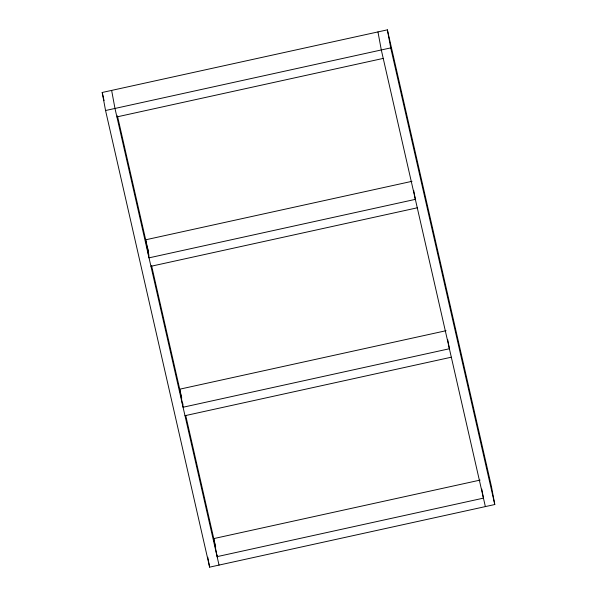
<?xml version="1.0" encoding="UTF-8"?>
<svg xmlns="http://www.w3.org/2000/svg" width="597" height="597" viewBox="0 0 597 597"><rect width="100%" height="100%" fill="white"/><g stroke="black" fill="none" stroke-linecap="round" stroke-linejoin="round"><path stroke-width="0.9" d="M102.214 92.475L387.378 29.85L491.443 486.48L494.786 504.525L209.622 567.15L105.557 110.52L102.214 92.475L104.072 100.647M105.557 110.52L390.722 47.894L387.378 29.85M116.9 116.9L383.229 58.409M412.005 181.316L145.675 239.8L149.026 257.844L415.348 199.361L413.676 190.339M150.944 266.292L417.273 207.808M446.056 330.708L179.727 389.192L183.07 407.236L449.399 348.752L447.728 339.73M184.995 415.684L451.325 357.2M480.1 480.1L213.771 538.591L217.114 556.635L483.443 498.144L481.772 489.122M390.722 47.894L494.786 504.525M485.368 506.592L381.304 49.961L377.961 31.917M117.422 115.825L148.459 251.994M151.563 265.613L181.764 398.154M185.697 415.4L215.696 547.039M219.039 565.083L114.975 108.453L111.632 90.408M217.204 555.158L217.532 556.964M182.652 403.057L182.988 404.863M207.778 557.225L209.622 567.15M147.601 248.248L148.272 251.859M148.608 253.665L148.944 255.464"/></g></svg>
